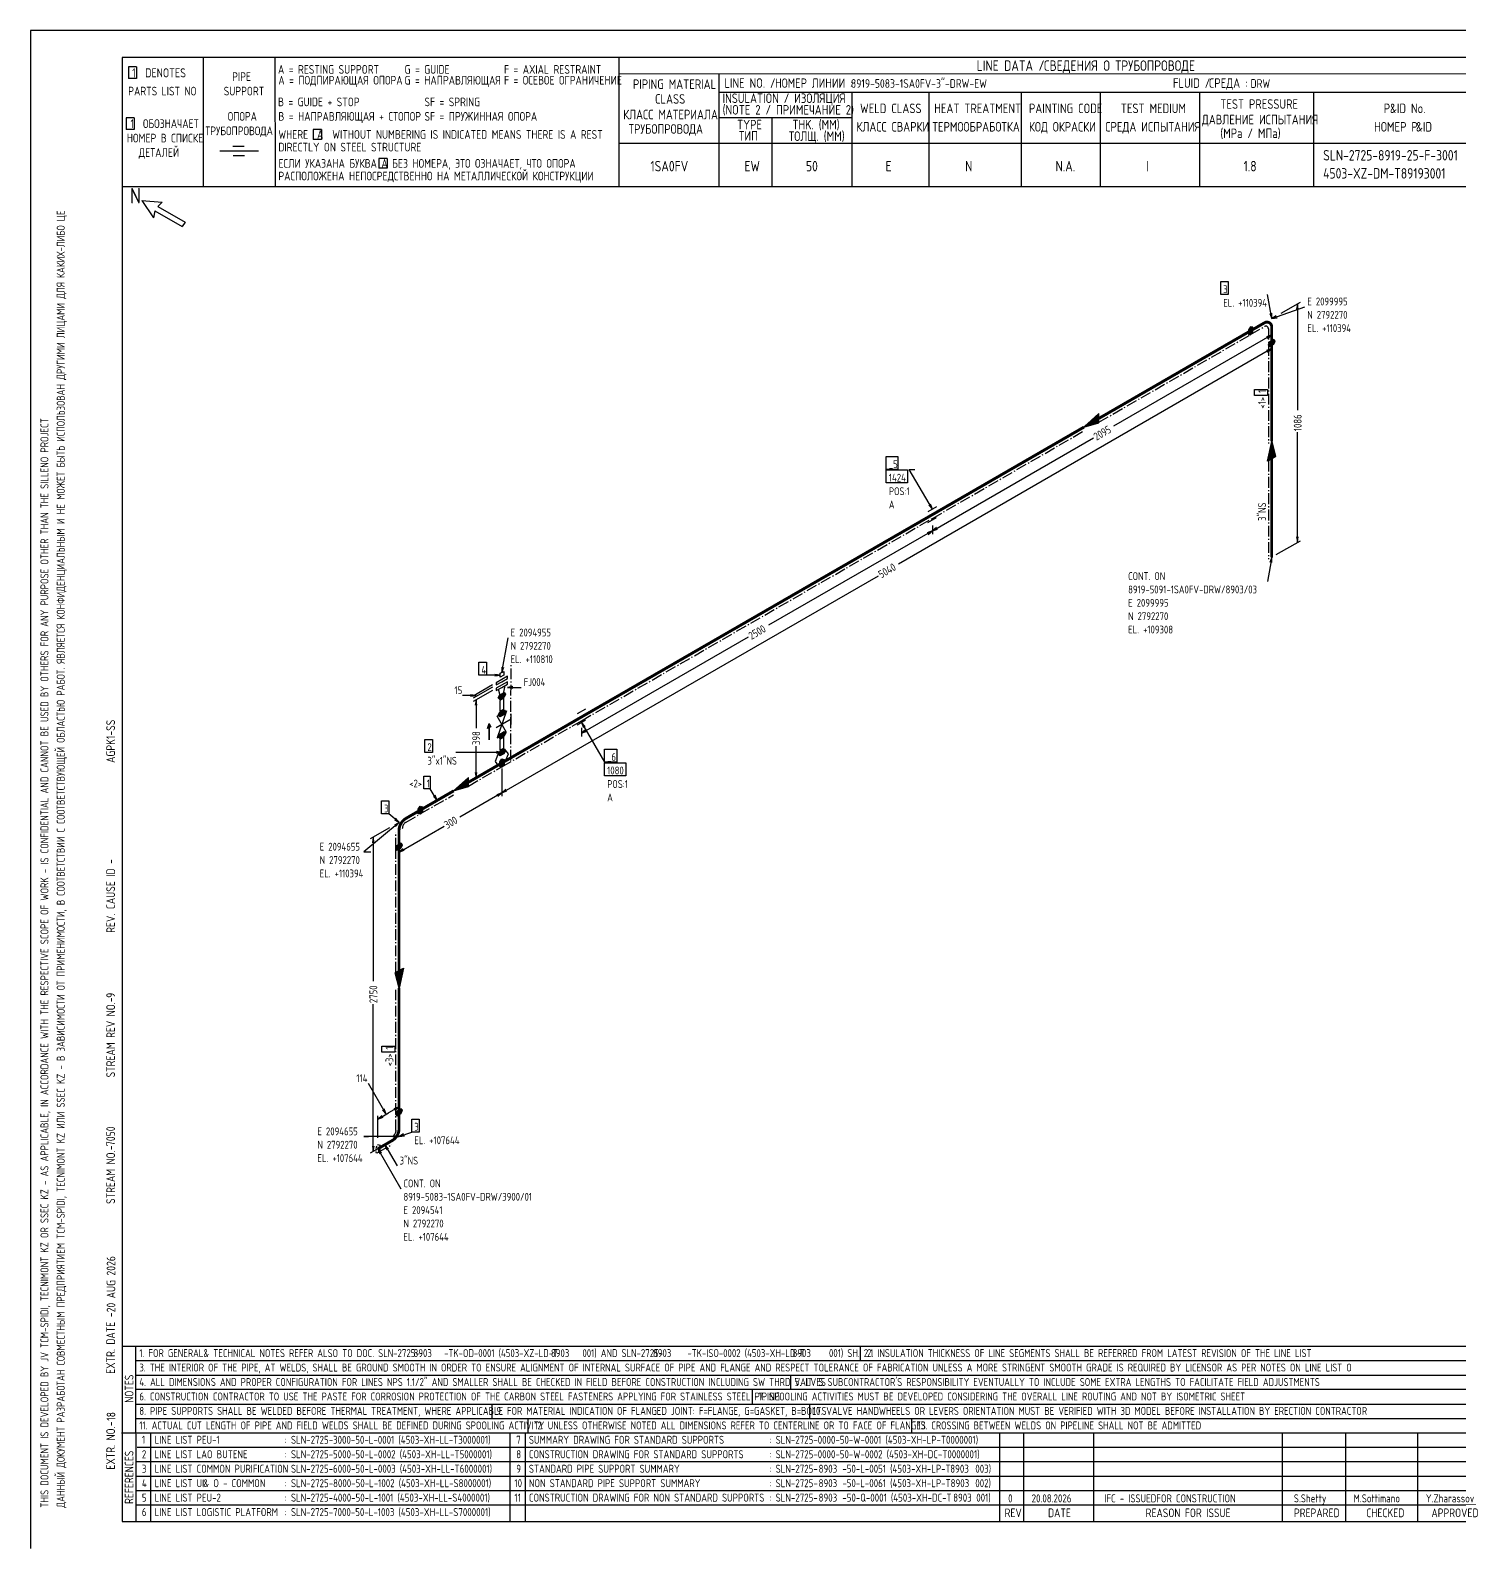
# Model space of a CAD drawing. Extents: x -1005 to 594, y -998 to 420.
# Drawn here: x 0 to 395.2, y 0 to 420 of the extents above; entities that cross this region are included whole.
import ezdxf

# ---------------------------------------------------------------- set-up
doc = ezdxf.new("R2010")
doc.units = 0
doc.linetypes.add('GT100', pattern=[0.8, 0.533333, -0.266667])
doc.linetypes.add('GT111', pattern=[4.5, 3, -0.6, 0.3, -0.6])
doc.styles.add('TTFN17', font='GOST type A')

msp = doc.modelspace()

# ---------------------------------------------------------------- linework, layer by layer
at = {"layer": 'GT_1', "flags": 128}
for points in [[(0, 420), (0, 0)], [(594, 420), (0, 420)], [(589.1, 412.5), (25.4, 412.5)], [(25.4, 412.5), (25.4, 7.5)], [(47.8, 412.5), (47.8, 376.7)], [(67.6, 412.5), (67.7, 376.7)], [(162.7, 412.5), (162.7, 376.7)], [(29.3, 409.9), (27.1, 409.9)], [(27.1, 409.9), (27.1, 406.7)], [(29.3, 409.9), (29.3, 406.7)], [(589.1, 408), (162.7, 407.9)], [(190.3, 407.8), (190.3, 376.7)], [(29.3, 406.7), (27.1, 406.7)], [(190.3, 402.9), (402.7, 402.9)], [(227.1, 402.9), (227.1, 376.7)], [(248.4, 402.9), (248.4, 376.8)], [(273.9, 402.9), (273.9, 376.7)], [(295.8, 402.9), (295.8, 376.7)], [(323.2, 402.9), (323.2, 376.7)], [(354.8, 402.9), (354.8, 376.8)], [(28.7, 395.8), (26.5, 395.8)], [(26.5, 395.8), (26.5, 392.6)], [(28.7, 395.8), (28.7, 392.6)], [(227.1, 395.8), (190.3, 395.8)], [(205, 395.8), (205, 376.7)], [(28.7, 392.6), (26.5, 392.6)], [(80.5, 392.6), (78.2, 392.6)], [(78.2, 392.6), (78.2, 389.8)], [(80.5, 392.6), (80.5, 389.8)], [(63.1, 386.6), (52.4, 386.6)], [(59.1, 387.9), (56, 387.9)], [(80.5, 389.8), (78.2, 389.8)], [(230.2, 388.7), (162.7, 388.7)], [(402.7, 388.7), (226.9, 388.7)], [(59.2, 385.3), (56.1, 385.3)], [(98.6, 384.6), (96.3, 384.6)], [(96.3, 384.6), (96.3, 381.9)], [(98.6, 384.6), (98.6, 381.9)], [(98.6, 381.9), (96.3, 381.9)], [(402.7, 376.7), (25.4, 376.7)], [(30.8, 372.9), (34, 368.1)], [(30.8, 372.9), (36.4, 372.5)], [(34.4, 370.1), (34, 368.1)], [(34.4, 370.1), (42, 365.7)], [(36.4, 372.5), (35.2, 371.3)], [(35.2, 371.3), (42.8, 366.9)], [(42.8, 366.9), (42, 365.7)], [(329.1, 350.525), (331.125, 350.525), (331.125, 346.925), (329.1, 346.925), (329.1, 350.525)], [(343.2, 340.25), (342, 346.925)], [(345.825, 341.75), (351.15, 344.825)], [(342.675, 341.675), (343.2, 340.25), (343.2, 341.75)], [(343.2, 340.25), (352.35, 343.55)], [(344.475, 341), (343.2, 340.25), (344.7, 340.475)], [(350.55, 342.875), (350.325, 344.375), (350.1, 342.875)], [(350.325, 344.375), (350.325, 314.9)], [(336.75, 335.9), (337.35, 335.75), (337.95, 336.575), (337.95, 337.85), (337.35, 338), (336.75, 337.175), (336.75, 335.9)], [(336.75, 337), (337.95, 337)], [(336.75, 336.8), (337.95, 336.8)], [(336.75, 336.6), (337.95, 336.6)], [(336.75, 336.4), (337.823, 336.4)], [(336.75, 336.2), (337.677, 336.2)], [(336.75, 336), (337.532, 336)], [(336.768, 337.2), (337.95, 337.2)], [(336.914, 337.4), (337.95, 337.4)], [(337.059, 337.6), (337.95, 337.6)], [(337.205, 337.8), (337.95, 337.8)], [(343.2, 337.25), (343.2, 334.85)], [(343.2, 337.25), (343.2, 331.1)], [(343.2, 332), (240, 272.375)], [(343.2, 335.75), (299.475, 310.475)], [(342.075, 334.775), (343.2, 335.75), (341.775, 335.225)], [(342.075, 331.025), (343.2, 332), (341.775, 331.475)], [(342.6, 333.8), (342.225, 332.975), (342.6, 332.525), (343.8, 333.2), (344.175, 334.025), (343.8, 334.475), (342.6, 333.8)], [(342.236, 333), (343.444, 333)], [(342.327, 333.2), (343.8, 333.2)], [(342.371, 332.8), (343.089, 332.8)], [(342.418, 333.4), (343.891, 333.4)], [(342.509, 333.6), (343.982, 333.6)], [(342.6, 333.8), (344.073, 333.8)], [(342.956, 334), (344.164, 334)], [(343.311, 334.2), (344.029, 334.2)], [(338.475, 319.025), (338.475, 320.675), (342, 320.675), (342, 319.025), (338.475, 319.025)], [(295.425, 312.65), (295.425, 314), (291.3, 310.25), (295.425, 311.45), (295.425, 313.85), (291.675, 310.475), (295.425, 311.525), (295.425, 313.625), (292.125, 310.7), (295.425, 311.75), (295.425, 313.475), (292.5, 311), (295.425, 311.9), (295.425, 313.325), (292.875, 311.15), (295.425, 312.05), (295.425, 313.175), (293.325, 311.45), (295.425, 312.2), (295.425, 312.95), (293.625, 311.6), (295.425, 312.425), (295.425, 312.8), (294.075, 311.9), (295.425, 312.575), (295.425, 312.65), (291.3, 310.25)], [(249.375, 281.525), (293.925, 307.25)], [(350.325, 278.375), (350.325, 308.825)], [(343.2, 301.475), (342, 300.8), (343.2, 306.275), (344.25, 302.075), (342.15, 300.875), (343.2, 305.825), (344.175, 302), (342.3, 300.95), (343.2, 305.3), (344.025, 301.925), (342.45, 301.025), (343.2, 304.85), (343.875, 301.85), (342.6, 301.175), (343.2, 304.4), (343.725, 301.775), (342.75, 301.25), (343.2, 303.95), (343.575, 301.7), (342.9, 301.325), (343.2, 303.5), (343.425, 301.625), (343.05, 301.4), (343.2, 303.05), (343.275, 301.55), (343.2, 301.475), (343.2, 306.275)], [(236.625, 302.15), (239.85, 302.15), (239.85, 298.55), (236.625, 298.55), (236.625, 302.15)], [(236.625, 298.4), (242.475, 298.4), (242.475, 294.8), (236.625, 294.8), (236.625, 298.4)], [(249.375, 287.525), (243, 298.55), (244.5, 298.55)], [(250.5, 288.2), (248.175, 286.85)], [(248.4, 288.65), (249.375, 287.525), (248.85, 288.95)], [(249.375, 281.525), (204.075, 255.425)], [(248.25, 280.55), (249.375, 281.525), (247.95, 281)], [(248.175, 283.85), (250.5, 285.2)], [(249.375, 283.025), (249.375, 280.625)], [(249.375, 283.025), (249.375, 280.625)], [(250.5, 282.5), (249.375, 281.525), (250.8, 282.05)], [(344.475, 275), (351.15, 278.825)], [(350.1, 279.875), (350.325, 278.375), (350.55, 279.875)], [(343.2, 274.25), (342, 267.575)], [(343.2, 272.75), (343.2, 274.25), (342.675, 272.825)], [(130.35, 209.075), (234.45, 269.15)], [(152.4, 225.575), (198.525, 252.2)], [(130.35, 242.375), (132.075, 251.975)], [(123.975, 245.225), (126.15, 245.225), (126.15, 241.625), (123.975, 241.625), (123.975, 245.225)], [(130.35, 243.875), (130.35, 242.375), (130.875, 243.8)], [(129.9, 241.625), (126.15, 241.625)], [(128.4, 241.4), (129.9, 241.625), (128.4, 241.85)], [(130.35, 239.825), (131.925, 240.725), (131.925, 241.325), (128.775, 239.525), (128.775, 238.925), (130.35, 239.825)], [(130.35, 238.25), (131.925, 239.15), (131.925, 239.825), (128.775, 238.025), (128.775, 237.35), (130.35, 238.25)], [(130.875, 241.625), (129.9, 241.1), (129.9, 242.15), (130.875, 242.675), (130.875, 241.625)], [(123.225, 236), (119.475, 236)], [(121.725, 235.775), (123.225, 236), (121.725, 236.225)], [(127.725, 238.925), (122.4, 235.85)], [(127.725, 238.325), (122.4, 235.25)], [(127.725, 237.425), (122.4, 234.35)], [(130.95, 236.825), (131.325, 236.375), (130.95, 235.55), (129.75, 234.875), (129.375, 235.325), (129.75, 236.15), (130.95, 236.825)], [(129.409, 235.4), (130.683, 235.4)], [(131.175, 238.775), (130.65, 236), (129.975, 235.625), (129.45, 237.725)], [(129.5, 235.6), (130.973, 235.6)], [(129.591, 235.8), (131.064, 235.8)], [(129.682, 236), (131.155, 236)], [(130.35, 231.95), (130.875, 232.25), (130.875, 235.25), (129.825, 234.65), (129.825, 231.65), (130.35, 231.95)], [(129.839, 236.2), (131.245, 236.2)], [(130.194, 236.4), (131.304, 236.4)], [(130.55, 236.6), (131.138, 236.6)], [(133.425, 238.475), (131.925, 238.25), (133.425, 238.025)], [(131.925, 238.25), (135.675, 238.25)], [(123.45, 233.3), (123.225, 234.8), (123, 233.3)], [(123.225, 234.8), (123.225, 227)], [(130.35, 225.05), (131.625, 225.8), (129.075, 230.3), (131.625, 231.8), (129.075, 224.3), (130.35, 225.05)], [(130.95, 232.025), (131.325, 231.575), (130.95, 230.75), (129.75, 230.075), (129.375, 230.525), (129.75, 231.35), (130.95, 232.025)], [(129.479, 235.2), (130.328, 235.2)], [(129.591, 231), (131.064, 231)], [(129.682, 231.2), (131.155, 231.2)], [(129.839, 231.4), (131.245, 231.4)], [(130.194, 231.6), (131.304, 231.6)], [(130.55, 231.8), (131.138, 231.8)], [(153.525, 232.25), (151.2, 230.9)], [(126.825, 223.7), (126.825, 228.275), (127.275, 227.375), (126.375, 226.85), (126.825, 228.275), (126.825, 223.7)], [(128.775, 227.15), (132.975, 229.55)], [(129.409, 230.6), (130.683, 230.6)], [(129.479, 230.4), (130.328, 230.4)], [(129.5, 230.8), (130.973, 230.8)], [(132.975, 227.975), (132.975, 230.975)], [(151.2, 227.9), (153.525, 229.25)], [(153.375, 227.45), (152.4, 228.575), (152.925, 227.15)], [(152.4, 228.575), (158.775, 217.55)], [(152.4, 227.075), (152.4, 224.675)], [(109.05, 223.85), (111.225, 223.85), (111.225, 220.25), (109.05, 220.25), (109.05, 223.85)], [(130.95, 226.025), (131.325, 225.575), (130.95, 224.75), (129.75, 224.075), (129.375, 224.525), (129.75, 225.35), (130.95, 226.025)], [(129.409, 224.6), (130.683, 224.6)], [(129.479, 224.4), (130.328, 224.4)], [(129.5, 224.8), (130.973, 224.8)], [(129.591, 225), (131.064, 225)], [(129.682, 225.2), (131.155, 225.2)], [(130.35, 221.15), (130.875, 221.45), (130.875, 224.45), (129.825, 223.85), (129.825, 220.85), (130.35, 221.15)], [(129.839, 225.4), (131.245, 225.4)], [(130.194, 225.6), (131.304, 225.6)], [(130.55, 225.8), (131.138, 225.8)], [(153.525, 226.55), (152.4, 225.575), (153.825, 226.1)], [(130.35, 220.25), (117.6, 220.25)], [(123.225, 213.2), (123.225, 221.975)], [(130.35, 217.325), (131.325, 217.925), (132.15, 219.875), (131.325, 220.85), (129.225, 219.65), (128.55, 217.775), (129.225, 216.725), (130.35, 217.325)], [(128.85, 220.025), (130.35, 220.25), (128.85, 220.475)], [(130.95, 221.225), (131.325, 220.775), (130.95, 219.95), (129.75, 219.275), (129.375, 219.725), (129.75, 220.55), (130.95, 221.225)], [(129.409, 219.8), (130.683, 219.8)], [(129.479, 219.6), (130.328, 219.6)], [(129.5, 220), (130.973, 220)], [(129.591, 220.2), (131.064, 220.2)], [(129.682, 220.4), (131.155, 220.4)], [(129.75, 217.625), (130.35, 218.45), (130.95, 218.3), (130.95, 217.025), (130.35, 216.2), (129.75, 216.35), (129.75, 217.625)], [(129.839, 220.6), (131.245, 220.6)], [(130.194, 220.8), (131.304, 220.8)], [(130.55, 221), (131.138, 221)], [(158.775, 221.15), (162.15, 221.15), (162.15, 217.55), (158.775, 217.55), (158.775, 221.15)], [(127.725, 215.825), (122.4, 212.75)], [(123, 214.7), (123.225, 213.2), (123.45, 214.7)], [(129.75, 217.6), (130.95, 217.6)], [(129.75, 217.4), (130.95, 217.4)], [(129.75, 217.2), (130.95, 217.2)], [(129.75, 217), (130.932, 217)], [(129.75, 216.8), (130.786, 216.8)], [(129.75, 216.6), (130.641, 216.6)], [(129.75, 216.4), (130.495, 216.4)], [(129.877, 217.8), (130.95, 217.8)], [(130.023, 218), (130.95, 218)], [(130.168, 218.2), (130.95, 218.2)], [(130.35, 215.825), (130.35, 208.175)], [(130.35, 214.325), (130.35, 208.175)], [(158.775, 217.4), (164.625, 217.4), (164.625, 213.8), (158.775, 213.8), (158.775, 217.4)], [(108.825, 213.725), (110.55, 213.725), (110.55, 210.2), (108.825, 210.2), (108.825, 213.725)], [(112.425, 206.975), (110.55, 210.2)], [(121.125, 212), (121.125, 213.35), (117, 209.6), (121.125, 210.8), (121.125, 213.2), (117.375, 209.825), (121.125, 210.875), (121.125, 212.975), (117.825, 210.05), (121.125, 211.1), (121.125, 212.825), (118.2, 210.35), (121.125, 211.25), (121.125, 212.675), (118.575, 210.5), (121.125, 211.4), (121.125, 212.525), (119.025, 210.8), (121.125, 211.55), (121.125, 212.3), (119.325, 210.95), (121.125, 211.775), (121.125, 212.15), (119.775, 211.25), (121.125, 211.925), (121.125, 212), (117, 209.6)], [(131.475, 210.05), (130.35, 209.075), (131.775, 209.6)], [(97.05, 206.9), (99.075, 206.9), (99.075, 203.3), (97.05, 203.3), (97.05, 206.9)], [(111.45, 208.1), (112.425, 206.975), (111.9, 208.4)], [(130.35, 209.075), (118.725, 202.325)], [(129.225, 208.1), (130.35, 209.075), (128.925, 208.55)], [(101.925, 200.9), (99.075, 203.3)], [(100.65, 201.65), (101.925, 200.9), (100.95, 202.025)], [(107.175, 204.575), (107.775, 205.4), (108.375, 205.25), (108.375, 203.975), (107.775, 203.15), (107.175, 203.3), (107.175, 204.575)], [(107.175, 204.4), (108.375, 204.4)], [(107.175, 204.2), (108.375, 204.2)], [(107.175, 204), (108.375, 204)], [(107.175, 203.8), (108.248, 203.8)], [(107.175, 203.6), (108.102, 203.6)], [(107.175, 203.4), (107.957, 203.4)], [(107.193, 204.6), (108.375, 204.6)], [(107.339, 204.8), (108.375, 204.8)], [(107.484, 205), (108.375, 205)], [(107.63, 205.2), (108.375, 205.2)], [(101.925, 200.9), (92.175, 192.725), (94.125, 192.725)], [(99.3, 199.4), (93.975, 196.325)], [(100.95, 199.775), (101.925, 200.9), (100.65, 200.15)], [(101.925, 192.65), (114.375, 199.85)], [(101.925, 197.9), (101.925, 191.75)], [(95.025, 195.275), (94.8, 196.775), (94.575, 195.275)], [(94.8, 196.775), (94.8, 157.025)], [(102.525, 193.85), (102.9, 194.675), (102.525, 195.125), (101.325, 194.45), (100.95, 193.625), (101.325, 193.175), (102.525, 193.85)], [(100.971, 193.6), (102.081, 193.6)], [(101.03, 193.8), (102.436, 193.8)], [(101.12, 194), (102.593, 194)], [(101.138, 193.4), (101.725, 193.4)], [(101.211, 194.2), (102.684, 194.2)], [(101.302, 194.4), (102.775, 194.4)], [(101.592, 194.6), (102.866, 194.6)], [(103.05, 193.625), (101.925, 192.65), (103.35, 193.175)], [(101.947, 194.8), (102.796, 194.8)], [(101.925, 159.875), (103.125, 160.55), (101.925, 155.075), (100.875, 159.275), (102.975, 160.475), (101.925, 155.525), (100.95, 159.35), (102.825, 160.4), (101.925, 156.05), (101.1, 159.425), (102.675, 160.325), (101.925, 156.5), (101.25, 159.5), (102.525, 160.175), (101.925, 156.95), (101.4, 159.575), (102.375, 160.1), (101.925, 157.4), (101.55, 159.65), (102.225, 160.025), (101.925, 157.85), (101.7, 159.725), (102.075, 159.95), (101.925, 158.3), (101.85, 159.8), (101.925, 159.875), (101.925, 155.075)], [(94.8, 109.85), (94.8, 150.575)], [(97.2, 137.375), (97.2, 139.025), (100.725, 139.025), (100.725, 137.375), (97.2, 137.375)], [(98.325, 120.2), (93.45, 128.675)], [(101.925, 122.225), (99, 120.575)], [(100.8, 121.25), (101.925, 122.225), (100.5, 121.7)], [(101.925, 116.975), (101.925, 123.125)], [(96.075, 118.85), (99, 120.575)], [(97.2, 119.825), (96.075, 118.85), (97.5, 119.375)], [(96.075, 113.6), (96.075, 119.75)], [(97.35, 121.325), (98.325, 120.2), (97.8, 121.625)], [(102.525, 120.425), (102.9, 121.25), (102.525, 121.7), (101.325, 121.025), (100.95, 120.2), (101.325, 119.75), (102.525, 120.425)], [(100.95, 120.2), (102.125, 120.2)], [(101.041, 120.4), (102.481, 120.4)], [(101.117, 120), (101.769, 120)], [(101.132, 120.6), (102.605, 120.6)], [(101.223, 120.8), (102.695, 120.8)], [(101.314, 121), (102.786, 121)], [(101.636, 121.2), (102.877, 121.2)], [(101.992, 121.4), (102.775, 121.4)], [(105.45, 118.85), (107.475, 118.85), (107.475, 115.25), (105.45, 115.25), (105.45, 118.85)], [(101.925, 113.975), (92.175, 113.975), (93.45, 113.975)], [(100.425, 113.75), (101.925, 113.975), (100.425, 114.2)], [(101.925, 113.975), (105.45, 115.25)], [(103.2, 114.725), (101.925, 113.975), (103.425, 114.2)], [(99.3, 112.475), (93.975, 109.4)], [(94.575, 111.35), (94.8, 109.85), (95.025, 111.35)], [(97.05, 109.475), (96.075, 110.6), (96.6, 109.175)], [(96.075, 110.6), (102.45, 99.575)], [(99, 110.6), (98.025, 111.725), (98.55, 110.3)], [(98.025, 111.725), (101.4, 105.875)], [(25.3, 56), (402.7, 56)], [(29.1, 56), (29.2, 7.5)], [(229.4, 56), (229.4, 52)], [(29.1, 52), (402.7, 52)], [(29.1, 48), (402.7, 48)], [(210.2, 48), (210.2, 44)], [(402.7, 44), (29.1, 44)], [(199.6, 44), (199.6, 40)], [(29.2, 40), (402.7, 40)], [(127.6, 40), (127.6, 36)], [(215.4, 40), (215.4, 36)], [(29.1, 36), (402.7, 36)], [(137.5, 36), (137.5, 32)], [(243.6, 36), (243.6, 32)], [(25.2, 32), (402.7, 32)], [(33.2, 32), (33.2, 7.6)], [(132.6, 32), (132.6, 7.6)], [(136.8, 32), (136.8, 7.6)], [(267.9, 32), (267.9, 7.5)], [(274.6, 32), (274.6, 7.5)], [(293.9, 32), (293.9, 7.5)], [(346.1, 32), (346.1, 7.5)], [(363.6, 32), (363.6, 7.5)], [(383.5, 32), (383.5, 7.5)], [(402.7, 28), (29.5, 28)], [(402.7, 24), (29.1, 24)], [(402.7, 20), (29.1, 20)], [(402.7, 16), (29.1, 16)], [(402.7, 12), (29.2, 12)], [(25.4, 7.5), (589.1, 7.5)], [(0, 0), (0, 0)]]:
    msp.add_lwpolyline(points, dxfattribs=at)
at = {"layer": 'GT_1', "const_width": 0.8, "flags": 128}
for points in [[(337.35, 336.875), (295.425, 312.65)], [(341.25, 339.125), (337.35, 336.875)], [(343.2, 333.5), (343.2, 338)], [(343.2, 306.275), (343.2, 333.5)], [(291.3, 310.25), (249.375, 286.025)], [(343.2, 274.25), (343.2, 301.475)], [(249.375, 286.025), (152.4, 230.075)], [(152.4, 230.075), (130.35, 217.325)], [(130.35, 217.325), (121.125, 212)], [(117, 209.6), (107.775, 204.275)], [(107.775, 204.275), (103.875, 202.025)], [(101.925, 198.65), (101.925, 194.15)], [(101.925, 194.15), (101.925, 159.875)], [(101.925, 155.075), (101.925, 120.725)], [(101.925, 120.725), (101.925, 116.225)], [(99.975, 112.85), (96.075, 110.6)]]:
    msp.add_lwpolyline(points, dxfattribs=at)
at = {"layer": 'GT_1', "linetype": 'GT111', "flags": 128}
for points in [[(337.35, 335.825), (341.25, 338.075)], [(342.3, 337.475), (342.3, 332.975)], [(295.425, 311.6), (337.35, 335.825)], [(342.3, 332.975), (342.3, 305.75)], [(249.375, 284.975), (291.3, 309.2)], [(342.3, 300.95), (342.3, 273.725)], [(152.4, 229.025), (249.375, 284.975)], [(132.825, 218), (132.9, 244.55)], [(130.35, 216.275), (152.4, 229.025)], [(121.125, 210.95), (130.35, 216.275)], [(107.775, 203.225), (117, 208.55)], [(103.875, 200.975), (107.775, 203.225)], [(101.025, 193.625), (101.025, 198.125)], [(101.025, 159.35), (101.025, 193.625)], [(101.025, 120.2), (101.025, 154.55)], [(101.025, 115.7), (101.025, 120.2)], [(96.075, 109.55), (99.975, 111.8)]]:
    msp.add_lwpolyline(points, dxfattribs=at)
at = {"layer": 'GT_1', "const_width": 0.8, "flags": 128}
for points in [[(343.2, 338, 0.577571), (341.25, 339.125)], [(103.875, 202.025, 0.267786), (101.925, 198.65)], [(101.925, 116.225, -0.268116), (99.975, 112.85)]]:
    msp.add_lwpolyline(points, format="xyb", dxfattribs=at)
at = {"layer": 'GT_1', "linetype": 'GT111', "flags": 128}
for points in [[(342.291, 337.475, 0.577757), (341.25, 338.075)], [(103.875, 200.975, 0.267635), (102.834, 199.175)], [(101.016, 115.7, -0.268266), (99.975, 113.9)]]:
    msp.add_lwpolyline(points, format="xyb", dxfattribs=at)
at = {"layer": 'GT_1', "linetype": 'GT100', "flags": 128}
msp.add_lwpolyline([(95.475, 109.625), (96.075, 109.475), (96.675, 110.3), (96.675, 111.575), (96.075, 111.725), (95.475, 110.9), (95.475, 109.625)], dxfattribs=at)

# ---------------------------------------------------------------- texts
at = {"layer": 'GT_1', "style": 'TTFN17'}
for s, height, p in [('LINE DATA /', 2.8875, (261.633, 408.8)), ('СВЕДЕНИЯ О ТРУБОПРОВОДЕ', 2.8875, (280.233, 408.8)), (' 1  DENOTES', 2.5025, (26.875, 407)), (' PIPE', 2.4062, (54.561, 406)), ('A = RESTING SUPPORT', 2.40625, (68.461, 408)), ('A = ПОДПИРАЮЩАЯ ОПОРА', 2.40625, (68.561, 405)), ('G = GUIDE', 2.4062, (103.461, 408)), ('G = НАПРАВЛЯЮЩАЯ', 2.40625, (103.461, 405)), ('F = AXIAL RESTRAINT', 2.40625, (130.961, 408)), ('F = ОСЕВОЕ ОГРАНИЧЕНИЕ', 2.40625, (130.961, 405)), ('PARTS LIST NO', 2.40625, (27.061, 402)), ('SUPPORT', 2.4062, (53.461, 402)), ('PIPING MATERIAL', 2.64687, (166.597, 403.8)), ('LINE NO. /', 2.6469, (191.897, 404.1)), ('НОМЕР ЛИНИИ :', 2.59875, (205.89, 404.1)), ('8919-5083-1SA0FV-3"-DRW-EW', 2.40625, (226.861, 404.1)), ('FLUID /', 2.6469, (315.897, 404.1)), ('СРЕДА :', 2.6469, (325.897, 404.1)), ('DRW', 2.4062, (337.361, 404.1)), ('B = GUIDE + STOP', 2.40625, (68.461, 399)), ('SF = SPRING', 2.40625, (108.961, 399)), ('CLASS', 2.6469, (172.697, 399.7)), ('(NOTE 2 / ПРИМЕЧАНИЕ 2)', 2.64687, (191.397, 396.7)), ('INSULATION / ИЗОЛЯЦИЯ', 2.64687, (191.397, 399.9)), ('WELD CLASS', 2.6469, (229.397, 397.1)), ('HEAT TREATMENT', 2.64687, (249.897, 397.1)), ('PAINTING CODE', 2.64687, (276.097, 397.1)), ('TEST MEDIUM', 2.64687, (301.497, 397.1)), ('TEST PRESSURE', 2.64687, (328.997, 398.3)), ('P', 2.647, (374.197, 397.1)), ('&ID No.', 2.6469, (375.908, 397.1)), (' 1  ОБОЗНАЧАЕТ', 2.40625, (26.461, 393)), ('ОПОРА', 2.4062, (54.561, 395)), ('B = НАПРАВЛЯЮЩАЯ + СТОПОР', 2.40625, (68.561, 395)), ('SF = ПРУЖИННАЯ ОПОРА', 2.40625, (108.961, 395)), ('КЛАСС МАТЕРИАЛА', 2.64687, (163.897, 395.4)), ('TYPE', 2.6469, (195.397, 392.6)), ('THK. (MM)', 2.6469, (210.697, 392.6)), ('ДАВЛЕНИЕ ИСПЫТАНИЯ', 2.64687, (323.897, 394)), ('НОМЕР В СПИСКЕ', 2.40625, (26.661, 389)), ('ТРУБОПРОВОДА', 2.40625, (48.361, 391)), ('WHERE  A  WITHOUT NUMBERING IS INDICATED MEANS THERE IS A REST', 2.40625, (68.561, 390)), ('ТРУБОПРОВОДА', 2.64687, (165.397, 391.4)), ('ТИП', 2.6469, (195.897, 389.5)), ('ТОЛЩ. (ММ)', 2.6469, (209.697, 389.4)), ('КЛАСС СВАРКИ', 2.64687, (228.397, 392)), ('ТЕРМООБРАБОТКА', 2.64687, (249.397, 392)), ('КОД ОКРАСКИ', 2.64687, (276.097, 392)), ('СРЕДА ИСПЫТАНИЯ', 2.64687, (297.197, 392)), ('(MPa / МПа)', 2.64687, (328.997, 390.2)), ('НОМЕР P', 2.6469, (371.497, 392)), ('&ID', 2.6469, (383.097, 392)), ('ДЕТАЛЕЙ', 2.4062, (29.961, 385)), ('DIRECTLY ON STEEL STRUCTURE', 2.40625, (68.561, 386.5)), ('SLN-2725-8919-25-F-3001', 2.8875, (357.433, 384)), ('ЕСЛИ УКАЗАНА БУКВА A БЕЗ НОМЕРА, ЭТО ОЗНАЧАЕТ, ЧТО ОПОРА', 2.40625, (68.561, 382)), ('1SA0FV', 2.8875, (171.433, 381)), ('EW', 2.8875, (197.433, 381)), ('50', 2.8875, (214.433, 381)), ('E', 2.888, (236.433, 381)), ('N', 2.888, (258.433, 381)), ('N.A.', 2.8875, (283.433, 381)), ('I', 2.888, (308.433, 381)), ('1.8', 2.8875, (335.433, 381)), ('РАСПОЛОЖЕНА НЕПОСРЕДСТВЕННО НА МЕТАЛЛИЧЕСКОЙ КОНСТРУКЦИИ', 2.40625, (68.561, 378.5)), ('4503-XZ-DM-T89193001', 2.8875, (357.433, 379)), ('N', 4.331, (27.55, 372.1)), ('3', 2.166, (329.813, 347.3)), ('EL. +110394', 2.16562, (329.813, 343.55)), ('E 2099995', 2.1656, (353.05, 343.925)), ('N 2792270', 2.1656, (353.05, 340.228)), ('EL. +110394', 2.16562, (353.05, 336.53)), ('_5', 2.1656, (237.358, 298.925)), ('1424', 2.1656, (237.358, 295.175)), ('A', 2.166, (237.358, 287.728)), ('POS:1', 2.1656, (237.358, 291.425)), ('CONT. ON', 2.1656, (303.514, 267.95)), ('8919-5091-1SA0FV-DRW/8903/03', 2.16562, (303.514, 264.253)), ('E 2099995', 2.1656, (303.514, 260.555)), ('N 2792270', 2.1656, (303.514, 256.858)), ('E 2094955', 2.1656, (132.775, 252.35)), ('EL. +109308', 2.16562, (303.514, 253.16)), ('N 2792270', 2.1656, (132.775, 248.653)), ('4', 2.166, (124.7, 242)), ('EL. +110810', 2.16562, (132.775, 244.955)), ('FJ004', 2.1656, (136.375, 238.625)), ('15', 2.1656, (117.246, 236.375)), ('2', 2.166, (109.77, 220.625)), ('3"x1"NS', 2.1656, (109.77, 216.875)), ('_6', 2.1656, (159.475, 217.925)), ('1080', 2.1656, (159.475, 214.175)), ('<2>', 2.1656, (104.742, 210.575)), ('1', 2.166, (109.566, 210.575)), ('POS:1', 2.1656, (159.475, 210.425)), ('3', 2.166, (97.78, 203.675)), ('A', 2.166, (159.475, 206.728)), ('E 2094655', 2.1656, (79.989, 193.1)), ('N 2792270', 2.1656, (79.989, 189.403)), ('EL. +110394', 2.16562, (79.989, 185.705)), ('114', 2.1656, (90.132, 129.05)), ('3', 2.166, (106.15, 115.625)), ('E 2094655', 2.1656, (79.368, 114.35)), ('EL. +107644', 2.16562, (106.15, 111.875)), ('N 2792270', 2.1656, (79.368, 110.653)), ('EL. +107644', 2.16562, (79.368, 106.955)), ('3"NS', 2.1656, (102.1, 106.25)), ('CONT. ON', 2.1656, (103.15, 99.95)), ('8919-5083-1SA0FV-DRW/3900/01', 2.16562, (103.15, 96.252)), ('E 2094541', 2.1656, (103.15, 92.555)), ('N 2792270', 2.1656, (103.15, 88.858)), ('EL. +107644', 2.16562, (103.15, 85.16)), ('1. FOR GENERAL', 2.18487, (30.128, 53)), ('& TECHNICAL NOTES REFER ALSO TO DOC. SLN-2725-      -TK-OD-0001 (4503-XZ-LD-T      001) AND SLN-2725-      -TK-ISO-0002 (4503-XH-LD-T      001) SH. 2.1', 2.18487, (47.868, 53)), ('8903', 2.1849, (105.928, 53)), ('8903', 2.1849, (143.928, 53)), ('8903', 2.1849, (172.128, 53)), ('8903', 2.1849, (210.728, 53)), ('2. INSULATION THICKNESS OF LINE SEGMENTS SHALL BE REFERRED FROM LATEST REVISION OF THE LINE LIST', 2.18487, (231.328, 53)), ('3. THE INTERIOR OF THE PIPE, AT WELDS, SHALL BE GROUND SMOOTH IN ORDER TO ENSURE ALIGNMENT OF INTERNAL SURFACE OF PIPE AND FLANGE AND RESPECT TOLERANCE OF FABRICATION UNLESS A MORE STRINGENT SMOOTH GRADE IS REQUIRED BY LICENSOR AS PER NOTES ON LINE LIST O', 2.18487, (30.128, 49)), ('4. ALL DIMENSIONS AND PROPER CONFIGURATION FOR LINES NPS 1.1/2" AND SMALLER SHALL BE CHECKED IN FIELD BEFORE CONSTRUCTION INCLUDING SW THRD VALVES', 2.18487, (30.128, 45)), ("5. IT IS SUBCONTRACTOR'S RESPONSIBILITY EVENTUALLY TO INCLUDE SOME EXTRA LENGTHS TO FACILITATE FIELD ADJUSTMENTS", 2.18487, (211.328, 45)), ('6. CONSTRUCTION CONTRACTOR TO USE THE PASTE FOR CORROSION PROTECTION OF THE CARBON STEEL FASTENERS APPLYING FOR STAINLESS STEEL PIPING', 2.18487, (30.128, 41)), ('7. SPOOLING ACTIVITIES MUST BE DEVELOPED CONSIDERING THE OVERALL LINE ROUTING AND NOT BY ISOMETRIC SHEET', 2.18487, (201.328, 41)), ('8. PIPE SUPPORTS SHALL BE WELDED BEFORE THERMAL TREATMENT, WHERE APPLICABLE', 2.18487, (30.128, 37)), ('9. FOR MATERIAL INDICATION OF FLANGED JOINT: F=FLANGE, G=GASKET, B=BOLTS', 2.18487, (128.828, 37)), ('10. VALVE HANDWHEELS OR LEVERS ORIENTATION MUST BE VERIFIED WITH 3D MODEL BEFORE INSTALLATION BY ERECTION CONTRACTOR', 2.18487, (216.328, 37)), ('11. ACTUAL CUT LENGTH OF PIPE AND FIELD WELDS SHALL BE DEFINED DURING SPOOLING ACTIVITY', 2.18487, (30.128, 33)), ('12. UNLESS OTHERWISE NOTED ALL DIMENSIONS REFER TO CENTERLINE OR TO FACE OF FLANGES', 2.18487, (139.328, 33)), ('13. CROSSING BETWEEN WELDS ON PIPELINE SHALL NOT BE ADMITTED', 2.18487, (245.328, 33)), ('1', 2.214, (30.832, 29)), ('LINE LIST PEU-1', 2.21375, (34.332, 29)), (': SLN-2725-3000-50-L-0001 (4503-XH-LL-T3000001)', 2.21375, (70.332, 29)), ('7', 2.214, (134.332, 29)), ('SUMMARY DRAWING FOR STANDARD SUPPORTS', 2.21375, (137.832, 29)), (': SLN-2725-0000-50-W-0001 (4503-XH-LP-T0000001)', 2.21375, (204.332, 29)), ('2', 2.214, (30.832, 25)), ('LINE LIST LAO BUTENE', 2.21375, (34.332, 25)), (': SLN-2725-5000-50-L-0002 (4503-XH-LL-T5000001)', 2.21375, (70.332, 25)), ('8', 2.214, (134.332, 25)), ('CONSTRUCTION DRAWING FOR STANDARD SUPPORTS', 2.21375, (137.832, 25)), (': SLN-2725-0000-50-W-0002 (4503-XH-DC-T0000001)', 2.21375, (204.332, 25)), ('3', 2.214, (30.832, 21)), ('LINE LIST COMMON PURIFICATION', 2.21375, (34.332, 21)), (': SLN-2725-6000-50-L-0003 (4503-XH-LL-T6000001)', 2.21375, (70.332, 21)), ('9', 2.214, (134.332, 21)), ('STANDARD PIPE SUPPORT SUMMARY', 2.21375, (137.832, 21)), (': SLN-2725-      -50-L-0051 (4503-XH-LP-T      003)', 2.21375, (204.332, 21)), ('8903', 2.2138, (217.932, 21)), ('8903', 2.2138, (254.332, 21)), ('4', 2.214, (30.832, 17)), ('LINE LIST UI', 2.21375, (34.332, 17)), ('& O - COMMON', 2.21375, (47.849, 17)), (': SLN-2725-8000-50-L-1002 (4503-XH-LL-S8000001)', 2.21375, (70.332, 17)), ('10', 2.2138, (133.832, 17)), ('NON STANDARD PIPE SUPPORT SUMMARY', 2.21375, (137.832, 17)), (': SLN-2725-      -50-L-0061 (4503-XH-LP-T      002)', 2.21375, (204.332, 17)), ('8903', 2.2138, (217.932, 17)), ('8903', 2.2138, (254.432, 17)), ('5', 2.214, (30.832, 13)), ('LINE LIST PEU-2', 2.21375, (34.332, 13)), (': SLN-2725-4000-50-L-1001 (4503-XH-LL-S4000001)', 2.21375, (70.332, 13)), ('11', 2.2138, (133.832, 13)), ('CONSTRUCTION DRAWING FOR NON STANDARD SUPPORTS', 2.21375, (137.832, 13)), (': SLN-2725-      -50-Q-0001 (4503-XH-DC-T      001)', 2.21375, (204.332, 13)), ('8903', 2.2138, (217.932, 13)), ('8903', 2.2138, (255.132, 13)), ('0', 2.214, (270.332, 12.8)), ('20.08.2026', 2.2138, (276.832, 12.8)), ('IFC - ISSUEDFOR CONSTRUCTION', 2.21375, (296.932, 12.8)), ('S.Shetty', 2.2138, (349.332, 12.8)), ('M.Sottimano', 2.21375, (365.832, 12.8)), ('Y.Zharassov', 2.21375, (385.832, 12.8)), ('6', 2.214, (30.832, 9)), ('LINE LIST LOGISTIC PLATFORM', 2.21375, (34.332, 9)), (': SLN-2725-7000-50-L-1003 (4503-XH-LL-S7000001)', 2.21375, (70.332, 9)), ('REV', 2.4062, (269.361, 8.7)), ('DATE', 2.4062, (281.361, 8.7)), ('REASON FOR ISSUE', 2.40625, (308.361, 8.7)), ('PREPARED', 2.4062, (349.361, 8.7)), ('CHECKED', 2.4062, (369.361, 8.7)), ('APPROVED', 2.4062, (387.361, 8.7))]:
    msp.add_text(s, height=height, dxfattribs=at).set_placement(p)
for s, height, rotation, p in [('ДАННЫЙ ДОКУМЕНТ РАЗРАБОТАН СОВМЕСТНЫМ ПРЕДПРИЯТИЕМ TCM-SPIDI, TECNIMONT KZ ИЛИ SSEC KZ - В ЗАВИСИМОСТИ ОТ ПРИМЕНИМОСТИ, В СООТВЕТСТВИИ С СООТВЕТСТВУЮЩЕЙ ОБЛАСТЬЮ РАБОТ. ЯВЛЯЕТСЯ КОНФИДЕНЦИАЛЬНЫМ И НЕ МОЖЕТ БЫТЬ ИСПОЛЬЗОВАН ДРУГИМИ ЛИЦАМИ ДЛЯ КАКИХ-ЛИБО ЦЕ', 2.21375, 90, (9.5, 11.332)), ('1', 2.166, 90, (341.625, 319.712)), ('<1>', 2.1656, 90, (341.625, 315.353)), ('THIS DOCUMENT IS DEVELOPED BY JV TCM-SPIDI, TECNIMONT KZ OR SSEC KZ - AS APPLICABLE, IN ACCORDANCE WITH THE RESPECTIVE SCOPE OF WORK - IS CONFIDENTIAL AND CANNOT BE USED BY OTHERS FOR ANY PURPOSE OTHER THAN THE SILLENO PROJECT', 2.21375, 90, (5, 11.332)), ('1086', 2.1656, 90, (351.47, 309.133)), ('2095', 2.1656, 30, (294.773, 306.464)), ('3"NS', 2.1656, 90, (341.625, 284.293)), ('5040', 2.1656, 30, (235.261, 268.364)), ('2500', 2.1656, 30, (199.373, 251.377)), ('AGPK1-SS', 2.4062, 90, (23.4, 217.361)), ('398', 2.1656, 90, (124.33, 222.302)), ('300', 2.1656, 30, (115.23, 199.039)), ('REV. CAUSE ID -', 2.40625, 90, (23.4, 170.361)), ('2750', 2.1656, 90, (95.905, 150.915)), ('STREAM REV NO.-', 2.40625, 90, (23.4, 130.361)), ('9', 2.406, 90, (23.4, 152.361)), ('1', 2.166, 90, (100.35, 138.073)), ('<3>', 2.1656, 90, (100.35, 133.403)), ('7050', 2.4062, 90, (23.4, 111.361)), ('STREAM NO.-', 2.40625, 90, (23.4, 95.361)), ('20 AUG 2026', 2.40625, 90, (23.5, 65.361)), ('EXTR. DATE -', 2.40625, 90, (23.4, 48.361)), ('NOTES', 2.4062, 90, (28.5, 40.361)), ('EXTR. NO.-', 2.4062, 90, (23.4, 21.861)), ('18', 2.4062, 90, (23.5, 35.361)), ('REFERENCES', 2.4062, 90, (28.5, 12.361))]:
    msp.add_text(s, height=height, rotation=rotation, dxfattribs=at).set_placement(p)

doc.saveas('drawing.dxf')
